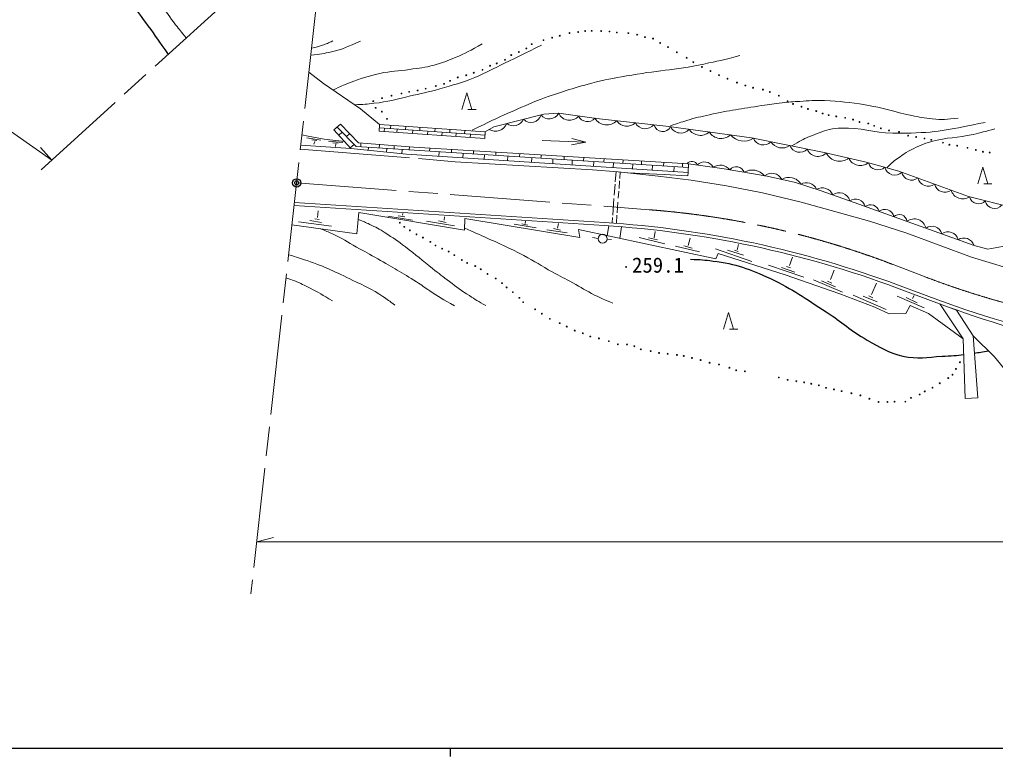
# Model space of a CAD drawing. Units: millimetres, scale not verified. Extents: x 40000 to 680000, y 20000 to 380000.
# Drawn here: x 216246 to 333515, y 204000 to 292598 of the extents above; entities that cross this region are included whole.
import ezdxf
from ezdxf.enums import TextEntityAlignment as Align

# ---------------------------------------------------------------- set-up
doc = ezdxf.new("R2010")
doc.units = ezdxf.units.MM
doc.header["$LTSCALE"] = 1000
doc.header["$PDMODE"] = 32
doc.header["$PDSIZE"] = 500
doc.linetypes.add('CHAIN', pattern=[18.5, 12, -1.5, 3.5, -1.5])
for name, color, linetype, lineweight in [('M-BGD', 7, 'Continuous', 13), ('M-BMK', 2, 'CHAIN', 13), ('M-BMK-SRVR', 3, 'Continuous', 25), ('M-STR-HTXT', 7, 'Continuous', 13), ('M-TTL-BAND', 7, 'Continuous', 25)]:
    doc.layers.add(name, color=color, linetype=linetype, lineweight=lineweight)
doc.layers.add('M-OTRS', color=6, linetype='Continuous')
doc.styles.add('ＭＳ ゴシック', font='')
doc.styles.get('ＭＳ ゴシック').set_extended_font_data('MS Gothic')

msp = doc.modelspace()

# ---------------------------------------------------------------- linework, layer by layer
at = {"layer": 'M-BGD'}
for p, q in [((269399, 281771), (269999, 283771)), ((269999, 283771), (270599, 281771)), ((271099, 281771), (270099, 281771)), ((254016, 279331), (254814, 280000)), ((259517, 279990), (259460, 279184)), ((259460, 279184), (272150, 278285)), ((259488, 279587), (272179, 278688)), ((259517, 279990), (272207, 279091)), ((260099, 279543), (260071, 279140)), ((260845, 279896), (260817, 279493)), ((261628, 279435), (261600, 279032)), ((262646, 279768), (262618, 279365)), ((263505, 279302), (263476, 278899)), ((264364, 279647), (264335, 279244)), ((265300, 279175), (265272, 278772)), ((266173, 279519), (266144, 279115)), ((267961, 279392), (267933, 278989)), ((269751, 279265), (269722, 278862)), ((250783, 278382), (252465, 278095)), ((251369, 278139), (251961, 278045)), ((251718, 277933), (251630, 277603)), ((253381, 277989), (255095, 277827)), ((254603, 278685), (255022, 279057)), ((255531, 278529), (255911, 278872)), ((267027, 279053), (266998, 278650)), ((268695, 278935), (268666, 278532)), ((270417, 278813), (270389, 278410)), ((272207, 279091), (272150, 278285)), ((279056, 278066), (284282, 277855)), ((284282, 277855), (282620, 278304)), ((249962, 277001), (263086, 275985)), ((256063, 277078), (250051, 277497)), ((253874, 277790), (254515, 277721)), ((254239, 277651), (254198, 277318)), ((255968, 277182), (256439, 277586)), ((257256, 277286), (257277, 277739)), ((258139, 276869), (258162, 277229)), ((259464, 277146), (259484, 277572)), ((260342, 276647), (260368, 277089)), ((261246, 277033), (261276, 277436)), ((262189, 276461), (262223, 276971)), ((263076, 276917), (263106, 277297)), ((265526, 276762), (265537, 277141)), ((268136, 276597), (268162, 276982)), ((270777, 276429), (270791, 276823)), ((284282, 277855), (282589, 277542)), ((266682, 276689), (266645, 276153)), ((269537, 276508), (269512, 275967)), ((272111, 276345), (272080, 275801)), ((273464, 276259), (273470, 276660)), ((274903, 276168), (274872, 275620)), ((276311, 276079), (276348, 276486)), ((277790, 275985), (277763, 275433)), ((278957, 276328), (278902, 275915)), ((280312, 275268), (280335, 275824)), ((281670, 275739), (281688, 276162)), ((282656, 275677), (282635, 275118)), ((284018, 275591), (284066, 276018)), ((286507, 275870), (286475, 275435)), ((288777, 275732), (288748, 275291)), ((290986, 275599), (290965, 275150)), ((285244, 275513), (285197, 274952)), ((287608, 275363), (287561, 274799)), ((289946, 275215), (289914, 274647)), ((292314, 275065), (292266, 274495)), ((293667, 275436), (293642, 274981)), ((294888, 274902), (294855, 274327)), ((295927, 275299), (295891, 274838)), ((296575, 274216), (296648, 275255)), ((331396, 272844), (331996, 274844)), ((331996, 274844), (332596, 272844)), ((287829, 273067), (287925, 274315)), ((288190, 274293), (292973, 273784)), ((288375, 273481), (288436, 274267)), ((296575, 274216), (296551, 273811)), ((287707, 271483), (287808, 272803)), ((288283, 272293), (288352, 273185)), ((333096, 272844), (332096, 272844)), ((287521, 269080), (287676, 271089)), ((288194, 271130), (288256, 271945)), ((249243, 270234), (286502, 267832)), ((249284, 270600), (286548, 268198)), ((288056, 269344), (288157, 270654)), ((251746, 268617), (252263, 268549)), ((252067, 268804), (252129, 269614)), ((260499, 268973), (263471, 268487)), ((262535, 268860), (261750, 268997)), ((262259, 269075), (262305, 269291)), ((267267, 268463), (267329, 268856)), ((287448, 268136), (287499, 268789)), ((287960, 268099), (288034, 269068)), ((249777, 268275), (253746, 267751)), ((252518, 268200), (251135, 268443)), ((265155, 268370), (268529, 267790)), ((267529, 268189), (266588, 268394)), ((275666, 267979), (278332, 267561)), ((277317, 267889), (276608, 268022)), ((276996, 268091), (277048, 268348)), ((281244, 267293), (280403, 267467)), ((280901, 267529), (281019, 268059)), ((286844, 266619), (287048, 267796)), ((288379, 266290), (288598, 267679)), ((279617, 267311), (282060, 266950)), ((285098, 266374), (285759, 266291)), ((290682, 266397), (293785, 265640)), ((292891, 266095), (291819, 266363)), ((292499, 266369), (292642, 267098)), ((296592, 265433), (296835, 266293)), ((286843, 266182), (287391, 266142)), ((295066, 265342), (297935, 264669)), ((297066, 265096), (296069, 265383)), ((302460, 264920), (302640, 265568)), ((299876, 265016), (304257, 263523)), ((303229, 264256), (301295, 264873)), ((302609, 264714), (302161, 264864)), ((308752, 263013), (309125, 264010)), ((306228, 263051), (310499, 261611)), ((309418, 262228), (307786, 262783)), ((308895, 262727), (308415, 262914)), ((313710, 261348), (314115, 262470)), ((311635, 261298), (315131, 259812)), ((314281, 260463), (312607, 261186)), ((313847, 260912), (313330, 261161)), ((318629, 259533), (319234, 260910)), ((328846, 257671), (321621, 260352)), ((326586, 258905), (321750, 260700)), ((316402, 259465), (320374, 257726)), ((319318, 258652), (317598, 259324)), ((318766, 259153), (318287, 259359)), ((321697, 259351), (324959, 257921)), ((324099, 258556), (322772, 259173)), ((323544, 259048), (323725, 259435)), ((300842, 255368), (301442, 257368)), ((301442, 257368), (302042, 255368)), ((302542, 255368), (301542, 255368))]:
    msp.add_line(p, q, dxfattribs=at)
for points in [[(259517, 279990), (257237, 281865), (252779, 284921), (251023, 286252)], [(335692, 269940), (330261, 271312), (321912, 274383), (317958, 275455), (312911, 276612), (304184, 278378), (294279, 279745), (285572, 280692), (281030, 281323), (279263, 281217), (273249, 279703), (272207, 279091)], [(296575, 274216), (262750, 276405), (256063, 277078), (254016, 279331)], [(296615, 274792), (256694, 277322), (254427, 279675)], [(296648, 275255), (263639, 277256), (256993, 277761), (254814, 280000)], [(255278, 277941), (252842, 278198), (250926, 278556), (250187, 278723)], [(264186, 275901), (268589, 275477), (285099, 274546), (288190, 274293)], [(296648, 275255), (300925, 274653), (306098, 273749), (309484, 273013), (312575, 272004), (316529, 270616), (330934, 265442), (332592, 264994)], [(296551, 273811), (293712, 273977), (289341, 274171)], [(292973, 273784), (296952, 273276), (301186, 272599), (305504, 271752), (310160, 270651), (318373, 268365), (322860, 266926), (330650, 264047), (341233, 260830), (345382, 259645), (348006, 259137)], [(344378, 270195), (341939, 268302), (338995, 266690), (336990, 265779), (332592, 264994)], [(248984, 267895), (256769, 266842), (257024, 269388), (269733, 267282), (269761, 268684), (283575, 266410), (283406, 267356), (299897, 263821), (300206, 264452), (308246, 261911), (314793, 259612), (319013, 257999), (320752, 257200), (322743, 257270), (323247, 258210), (325450, 257258), (329626, 254222)], [(330824, 254564), (331406, 247130), (329878, 247018), (329626, 254222), (326835, 258417)], [(335560, 249400), (333390, 252040), (330824, 254564), (328846, 257671)]]:
    msp.add_lwpolyline(points, dxfattribs=at)
for centre, radius in [((282333, 290971), 53.3), ((283370, 291083), 53.3), ((284211, 291209), 53.3), ((284996, 291237), 53.3), ((286132, 291209), 53.3), ((287141, 291153), 53.3), ((288011, 291041), 53.3), ((289399, 290957), 53.3), ((290478, 290774), 53.3), ((277790, 289639), 53.3), ((279206, 290116), 53.3), ((280244, 290410), 53.3), ((281155, 290648), 53.3), ((291390, 290480), 53.3), ((292371, 290298), 53.3), ((293226, 289779), 53.3), ((276248, 288700), 53.3), ((277145, 289120), 53.3), ((294165, 289288), 53.3), ((295231, 288657), 53.3), ((273584, 287326), 53.3), ((274580, 287760), 53.3), ((275337, 288321), 53.3), ((296409, 287999), 53.3), ((297208, 287452), 53.3), ((270822, 286204), 53.3), ((271874, 286554), 53.3), ((272785, 287045), 53.3), ((298245, 286891), 53.3), ((299269, 286400), 53.3), ((267976, 285223), 53.3), ((268902, 285643), 53.3), ((269925, 285896), 53.3), ((300292, 285896), 53.3), ((301316, 285475), 53.3), ((302451, 285012), 53.3), ((263066, 283906), 53.3), ((264076, 284060), 53.3), ((265046, 284283), 53.3), ((266252, 284606), 53.3), ((267261, 284858), 53.3), ((303461, 284662), 53.3), ((304386, 284395), 53.3), ((305578, 284171), 53.3), ((306405, 283891), 53.3), ((258748, 282770), 53.3), ((259814, 283135), 53.3), ((260949, 283443), 53.3), ((262141, 283696), 53.3), ((307484, 283442), 53.3), ((308522, 282769), 53.3), ((259029, 281985), 53.3), ((259786, 281523), 53.3), ((309195, 282447), 53.3), ((310204, 282110), 53.3), ((310975, 281844), 53.3), ((311985, 281591), 53.3), ((260403, 280653), 53.3), ((312742, 281297), 53.3), ((313471, 281101), 53.3), ((314382, 280947), 53.3), ((315448, 280778), 53.3), ((316401, 280568), 53.3), ((317172, 280274), 53.3), ((318224, 280091), 53.3), ((318939, 279811), 53.3), ((319738, 279516), 53.3), ((320719, 279264), 53.3), ((321925, 279096), 53.3), ((323018, 278633), 53.3), ((323986, 278479), 53.3), ((324981, 278297), 53.3), ((325794, 278129), 53.3), ((327210, 277792), 53.3), ((327981, 277540), 53.3), ((328907, 277428), 53.3), ((330155, 277175), 53.3), ((331150, 276923), 53.3), ((332005, 276699), 53.3), ((332818, 276600), 53.3), ((261942, 268171), 53.3), ((262475, 267667), 53.3), ((263151, 267245), 53.3), ((263950, 266768), 53.3), ((264721, 266376), 53.3), ((286301, 266237), 545), ((265615, 265872), 53.3), ((266229, 265430), 53.3), ((267030, 265051), 53.3), ((267810, 264693), 53.3), ((268494, 264269), 53.3), ((269390, 263698), 53.3), ((270041, 263334), 53.3), ((271010, 262957), 53.3), ((289123, 262844), 53.3), ((271661, 262570), 53.3), ((272479, 262015), 53.3), ((273462, 261461), 53.3), ((274229, 260899), 53.3), ((274778, 260388), 53.3), ((275519, 259821), 53.3), ((276311, 259144), 53.3), ((276759, 258611), 53.3), ((278203, 257756), 53.3), ((279002, 257223), 53.3), ((279970, 256620), 53.3), ((281161, 256088), 53.3), ((282003, 255681), 53.3), ((282956, 255204), 53.3), ((283937, 254882), 53.3), ((284821, 254489), 53.3), ((285872, 254265), 53.3), ((287050, 253928), 53.3), ((288143, 253550), 53.3), ((289237, 253536), 53.3), ((290120, 253312), 53.3), ((290891, 252947), 53.3), ((292083, 252737), 53.3), ((293092, 252512), 53.3), ((294126, 252418), 53.3), ((295234, 252278), 53.3), ((296061, 252151), 53.3), ((297042, 251913), 53.3), ((298080, 251661), 53.3), ((299159, 251338), 53.3), ((300295, 251128), 53.3), ((329244, 251387), 53.3), ((301543, 250735), 53.3), ((302356, 250427), 53.3), ((303407, 250301), 53.3), ((328346, 249894), 53.3), ((328767, 250595), 53.3), ((307482, 249558), 53.3), ((308533, 249277), 53.3), ((309585, 249109), 53.3), ((310527, 248969), 53.3), ((311382, 248815), 53.3), ((312294, 248618), 53.3), ((326818, 248871), 53.3), ((327842, 249488), 53.3), ((313163, 248324), 53.3), ((314102, 248128), 53.3), ((315027, 247917), 53.3), ((316205, 247665), 53.3), ((317285, 247413), 53.3), ((324407, 247511), 53.3), ((325010, 247889), 53.3), ((325949, 248338), 53.3), ((318364, 247006), 53.3), ((319472, 246614), 53.3), ((320523, 246614), 53.3), ((321393, 246656), 53.3), ((322682, 246656), 53.3), ((323355, 247118), 53.3)]:
    msp.add_circle(centre, radius, dxfattribs=at)
for centre, radius, start, end in [((275583, 281182), 1355, 233.73823, 334.52273), ((277710, 281452), 1243, 223.34821, 344.91275), ((279905, 281934), 1280, 218.98907, 331.47721), ((282331, 281923), 1433, 204.78299, 319.40269), ((284488, 281509), 1187, 205.89264, 318.29304), ((286812, 281634), 1704, 212.46979, 314.86637), ((289228, 281217), 1449, 213.08232, 314.51079), ((273436, 280610), 1443, 238.86531, 338.83815), ((291447, 280831), 1366, 208.28345, 319.30965), ((293524, 280205), 1075, 194.23556, 333.02085), ((295689, 280272), 1329, 204.66283, 319.62231), ((298058, 280278), 1610, 212.57679, 311.70835), ((300545, 279971), 1676, 212.29143, 311.99372), ((303270, 280063), 2088, 219.81624, 303.81871), ((305601, 278755), 1245, 200.0434, 317.07136), ((307886, 278781), 1628, 212.46561, 304.64915), ((309976, 277874), 1242, 200.34911, 316.76564), ((312187, 277540), 1405, 201.62157, 315.14518), ((314790, 277351), 1796, 206.51001, 307.67517), ((317279, 276558), 1527, 204.29198, 309.3338), ((297031, 274866), 684, 21.01449, 144.26075), ((298540, 274263), 1216, 28.22279, 135.75662), ((300437, 273647), 1449, 37.99031, 124.71781), ((302360, 273837), 1050, 22.09649, 138.07362), ((304303, 272593), 1905, 39.56014, 120.60997), ((319392, 275705), 1192, 195.96164, 313.6829), ((321404, 275115), 1220, 192.87097, 314.99957), ((306624, 272763), 1347, 26.97265, 129.23871), ((308695, 271976), 1647, 30.28311, 121.90719), ((323426, 274456), 1177, 189.97105, 309.64613), ((325417, 273834), 1273, 192.89774, 306.71944), ((310778, 271594), 1381, 25.25079, 118.58232), ((312709, 271013), 1354, 21.75025, 120.26994), ((327434, 273126), 1294, 193.94659, 305.67058), ((329588, 272501), 1463, 196.95143, 303.36197), ((314749, 270495), 1285, 13.86476, 127.44658), ((316686, 269788), 1227, 16.48442, 124.24027), ((331474, 271569), 1120, 194.99963, 316.64095), ((318478, 269238), 1089, 16.09484, 124.39628), ((320210, 268658), 1116, 12.64355, 127.84758), ((333390, 270998), 1120, 190.17119, 321.46939), ((321940, 268215), 940, 7.51528, 132.97584), ((323746, 267164), 1464, 13.82715, 126.66398), ((278537, 144254), 123835, 69.64022, 86.31217), ((278564, 144327), 124128, 69.64022, 86.31217), ((325883, 266511), 1232, 14.94145, 125.54968), ((327819, 265839), 1238, 13.5158, 126.97532), ((329715, 265050), 1281, 17.84973, 122.6414), ((367213, 368384), 116774, 249.64022, 268.28484), ((366379, 362124), 110986, 249.64022, 268.28484)]:
    msp.add_arc(centre, radius, start, end, dxfattribs=at)
for points, knots in [([(227186, 304259), (228007, 302929), (228222, 302589), (228897, 301525), (229894, 299956), (230526, 299124), (231498, 297540), (232225, 296355), (232530, 295630), (233264, 294449), (233888, 293446), (234282, 292910), (235003, 291974), (235487, 291347), (235654, 291137), (236280, 290398)], [0, 0, 0, 0, 1, 1, 1, 2, 2, 2, 3, 3, 3, 4, 4, 4, 5, 5, 5, 5]), ([(251251, 288297), (252410, 288426), (252782, 288492), (253742, 288720), (255143, 289053), (255644, 289308), (257205, 289982)], [0, 0, 0, 0, 1, 1, 1, 2, 2, 2, 2]), ([(251344, 289133), (251958, 289288), (252139, 289334), (252635, 289505), (253143, 289681), (253317, 289759), (253910, 290024)], [0, 0, 0, 0, 1, 1, 1, 2, 2, 2, 2]), ([(253931, 284131), (254847, 284573), (255126, 284687), (255911, 284998), (257292, 285545), (258099, 285781), (259547, 286110), (260916, 286421), (261721, 286382), (263108, 286596), (264262, 286774), (264924, 286809), (266052, 287110), (267071, 287382), (267620, 287615), (268594, 288017), (269915, 288561), (270360, 288834), (271856, 289671)], [0, 0, 0, 0, 1, 1, 1, 2, 2, 2, 3, 3, 3, 4, 4, 4, 5, 5, 5, 6, 6, 6, 6]), ([(256520, 282356), (257624, 282390), (257955, 282424), (258869, 282525), (260535, 282708), (261440, 283007), (263075, 283376), (264508, 283698), (265318, 283850), (266730, 284254), (268391, 284730), (269336, 284975), (270936, 285628), (272377, 286216), (273133, 286661), (274534, 287339), (276266, 288176), (276812, 288454), (278946, 289526)], [0, 0, 0, 0, 1, 1, 1, 2, 2, 2, 3, 3, 3, 4, 4, 4, 5, 5, 5, 6, 6, 6, 6]), ([(270621, 279287), (272767, 280334), (273336, 280619), (275108, 281404), (276585, 282058), (277408, 282440), (278918, 283013), (281256, 283899), (282607, 284288), (285014, 284960), (286607, 285405), (287537, 285503), (289163, 285807), (292781, 286482), (294877, 286476), (298476, 287246), (300171, 287608), (300752, 287728), (302794, 288262)], [0, 0, 0, 0, 1, 1, 1, 2, 2, 2, 3, 3, 3, 4, 4, 4, 5, 5, 5, 6, 6, 6, 6]), ([(294459, 279800), (295394, 280144), (295661, 280235), (296444, 280473), (297488, 280790), (298088, 280918), (299154, 281150), (301582, 281678), (302965, 281859), (305419, 282251), (306375, 282403), (306912, 282488), (307874, 282589), (308699, 282676), (309163, 282716), (309991, 282759), (311147, 282819), (311798, 282898), (312954, 282843), (314881, 282753), (315961, 282642), (317865, 282335), (320075, 281979), (321257, 281497), (323453, 281065), (324408, 280878), (324939, 280730), (325908, 280642), (327127, 280532), (327608, 280597), (329041, 280727)], [0, 0, 0, 0, 1, 1, 1, 2, 2, 2, 3, 3, 3, 4, 4, 4, 5, 5, 5, 6, 6, 6, 7, 7, 7, 8, 8, 8, 9, 9, 9, 10, 10, 10, 10]), ([(309060, 277425), (310043, 277976), (310322, 278153), (311176, 278525), (311666, 278739), (311942, 278857), (312446, 279033), (312871, 279182), (313105, 279288), (313547, 279372), (314103, 279478), (314420, 279526), (314986, 279541), (317411, 279607), (318742, 279003), (321167, 278949), (322027, 278929), (322509, 278929), (323368, 278949), (326875, 279028), (328140, 279438), (332258, 280219)], [0, 0, 0, 0, 1, 1, 1, 2, 2, 2, 3, 3, 3, 4, 4, 4, 5, 5, 5, 6, 6, 6, 7, 7, 7, 7]), ([(320480, 274771), (320633, 274950), (320688, 274999), (320828, 275139), (321329, 275639), (321693, 275826), (322268, 276239), (322677, 276534), (322918, 276690), (323368, 276917), (324295, 277384), (324826, 277648), (325824, 277933), (327727, 278476), (328891, 278332), (330819, 278779), (331850, 279019), (332207, 279101), (333444, 279457)], [0, 0, 0, 0, 1, 1, 1, 2, 2, 2, 3, 3, 3, 4, 4, 4, 5, 5, 5, 6, 6, 6, 6]), ([(256942, 268564), (257607, 268305), (257798, 268223), (258332, 267971), (259072, 267622), (259477, 267400), (260169, 266961), (261148, 266339), (261676, 265957), (262608, 265265), (263920, 264290), (264594, 263664), (265882, 262657), (266666, 262044), (267097, 261689), (267901, 261101), (268826, 260423), (269335, 260029), (270298, 259405), (271057, 258913), (271319, 258754), (272275, 258199)], [0, 0, 0, 0, 1, 1, 1, 2, 2, 2, 3, 3, 3, 4, 4, 4, 5, 5, 5, 6, 6, 6, 7, 7, 7, 7]), ([(252404, 267433), (253096, 267176), (253295, 267085), (253854, 266834), (255033, 266306), (255620, 265862), (256751, 265236), (257742, 264687), (258300, 264385), (259284, 263824), (261130, 262772), (262160, 262174), (263964, 261052), (264600, 260657), (264924, 260385), (265549, 259973), (266683, 259225), (267081, 259008), (268521, 258164)], [0, 0, 0, 0, 1, 1, 1, 2, 2, 2, 3, 3, 3, 4, 4, 4, 5, 5, 5, 6, 6, 6, 6]), ([(269738, 267519), (270891, 267017), (271189, 266882), (272114, 266463), (273974, 265621), (275027, 265167), (276838, 264223), (278207, 263510), (278910, 262996), (280259, 262247), (281208, 261719), (281759, 261460), (282713, 260943), (283749, 260380), (284291, 259993), (285348, 259471), (286183, 259058), (286477, 258927), (287521, 258489)], [0, 0, 0, 0, 1, 1, 1, 2, 2, 2, 3, 3, 3, 4, 4, 4, 5, 5, 5, 6, 6, 6, 6]), ([(248586, 264316), (249644, 264014), (249943, 263903), (250802, 263608), (253018, 262848), (254203, 262259), (256312, 261239), (257742, 260548), (258566, 260185), (259887, 259304), (260469, 258916), (260680, 258780), (261345, 258267)], [0, 0, 0, 0, 1, 1, 1, 2, 2, 2, 3, 3, 3, 4, 4, 4, 4]), ([(248273, 261504), (248767, 261368), (248914, 261315), (249316, 261169), (250069, 260894), (250452, 260647), (251167, 260286), (252243, 259741), (252589, 259522), (253858, 258771)], [0, 0, 0, 0, 1, 1, 1, 2, 2, 2, 3, 3, 3, 3])]:
    msp.add_open_spline(points, degree=3, knots=knots, dxfattribs=at)
at = {"layer": 'M-BGD', "lineweight": 25}
for points, knots in [([(229406, 294897), (230516, 293426), (230803, 293043), (231677, 291837), (232639, 290510), (232938, 290076), (234095, 288408)], [0, 0, 0, 0, 1, 1, 1, 2, 2, 2, 2]), ([(296882, 263770), (298114, 263760), (298528, 263692), (299574, 263560), (302368, 263206), (303912, 262630), (306467, 261446), (309239, 260161), (310615, 259091), (313186, 257440), (315147, 256180), (316083, 255220), (318107, 254065), (319702, 253154), (320604, 252537), (322397, 252140), (324189, 251744), (325263, 252025), (327097, 252109), (328175, 252158), (328911, 252217), (329692, 252313)], [0, 0, 0, 0, 1, 1, 1, 2, 2, 2, 3, 3, 3, 4, 4, 4, 5, 5, 5, 6, 6, 6, 7, 7, 7, 7])]:
    msp.add_open_spline(points, degree=3, knots=knots, dxfattribs=at)
msp.add_open_spline([(330986, 252494), (331464, 252567), (332005, 252652), (332663, 252755)], degree=3, dxfattribs=at)
at = {"layer": 'M-BMK'}
for p, q in [((218852, 274522), (257181, 309439)), ((251863, 293809), (244059, 223574)), ((249547, 272961), (291897, 269729)), ((321226, 263133), (324873, 261734))]:
    msp.add_line(p, q, dxfattribs=at)
for centre, radius, start, end in [((283985, 166049), 103982, 69.01329, 85.63625), ((362373, 359492), 104704, 249.01329, 269.87702)]:
    msp.add_arc(centre, radius, start, end, dxfattribs=at)
at = {"layer": 'M-BMK-SRVR'}
msp.add_circle((249547, 272961), 500, dxfattribs=at)
msp.add_point((249547, 272961), dxfattribs=at)
at = {"layer": 'M-OTRS'}
msp.add_point((249547, 272961), dxfattribs=at)
at = {"layer": 'M-STR-HTXT'}
for p, q in [((196287, 292445), (220112, 275669)), ((220112, 275669), (218764, 277229)), ((244752, 229814), (246752, 230314)), ((244752, 229814), (497104, 229814))]:
    msp.add_line(p, q, dxfattribs=at)
at = {"layer": 'M-TTL-BAND'}
for p, q in [((40000, 205000), (579000, 205000)), ((268000, 205000), (268000, 204000))]:
    msp.add_line(p, q, dxfattribs=at)

# ---------------------------------------------------------------- texts
at = {"layer": 'M-BGD', "style": 'ＭＳ ゴシック'}
msp.add_text('259.1', height=1833, dxfattribs=at).set_placement((289844, 261612), align=Align.BOTTOM_LEFT)

doc.saveas('drawing.dxf')
